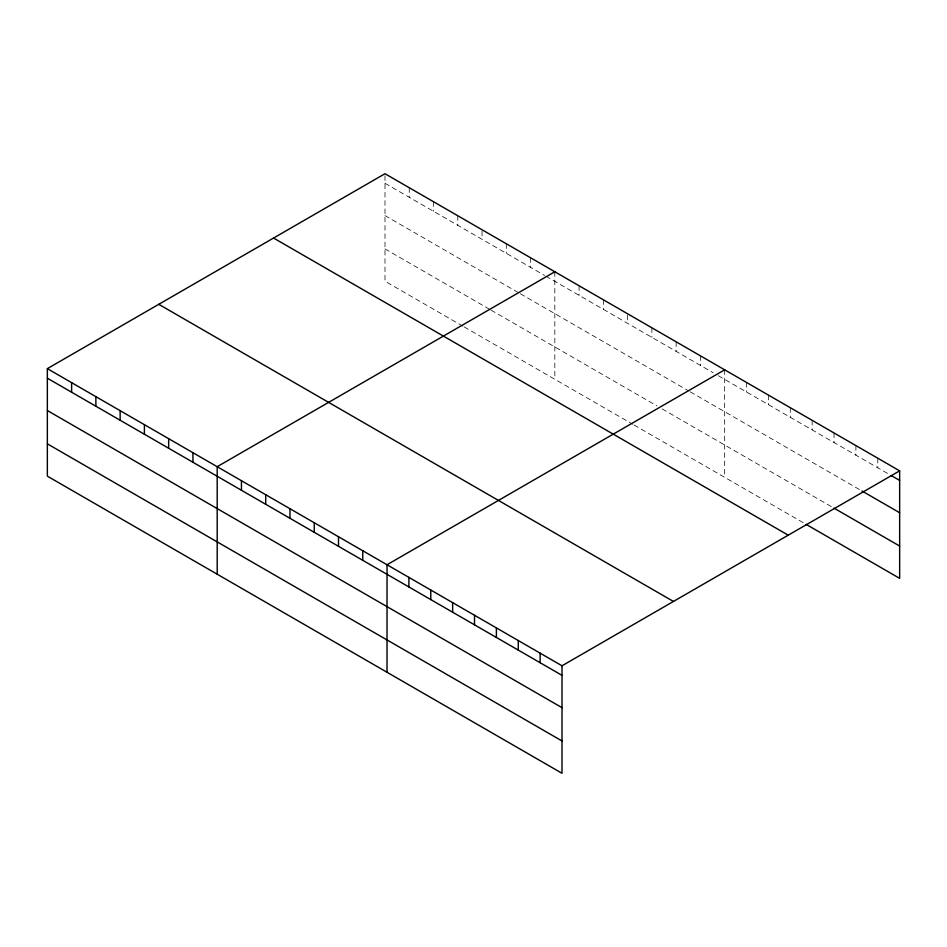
<?xml version="1.0" encoding="UTF-8"?>
<svg xmlns="http://www.w3.org/2000/svg" width="947" height="947" viewBox="0 0 947 947"><rect width="100%" height="100%" fill="white"/><g stroke="black" fill="none" stroke-linecap="round" stroke-linejoin="round"><path stroke-width="0.71" stroke-dasharray="4.74 3.55" d="M462.882 326.194L384.991 281.212L384.991 173.715M384.991 183.28L544.608 275.435M545.886 276.169L713.174 372.751M718.276 375.71L889.931 474.802M384.991 215.596L519.074 293.014M520.341 293.748L688.907 391.064M690.185 391.809L860.764 490.286M384.991 248.895L489.694 309.349M490.972 310.095L656.981 405.932M662.095 408.879L832.815 507.45M464.16 326.928L632.726 424.244M633.993 424.978L803.648 522.933M877.774 458.218L877.774 467.794M855.899 445.599L855.899 455.164M834.035 432.968L834.035 442.533M812.159 420.338L812.159 429.902M790.283 407.707L790.283 417.272M768.408 395.077L768.408 404.653M746.532 382.458L746.532 392.022M724.668 369.827L724.668 477.324M700.401 355.812L700.401 365.388M676.134 341.808L676.134 351.373M651.879 327.804L651.879 337.369M627.612 315.162L627.612 323.365M603.346 299.785L603.346 309.349M579.091 285.781L579.091 295.346M554.824 271.765L554.824 379.274M530.557 257.762L530.557 267.326M506.302 243.758L506.302 253.323M482.035 231.115L482.035 239.307M457.78 215.738L457.78 225.303M433.513 201.723L433.513 211.299M409.246 187.719L409.246 197.284"/><path stroke-width="1.42" d="M806.086 524.33L899.65 578.357L899.65 470.848L384.991 173.715L47.35 368.643L47.35 476.152L562.009 773.285L562.009 665.788L47.35 368.643M554.824 271.765L217.194 466.705L217.194 574.202M724.668 369.827L387.027 564.755L387.027 672.263M562.009 665.788L899.65 470.848M891.139 475.512L899.65 480.413M861.983 490.984L899.65 512.741M834.035 508.148L899.65 546.04M273.565 238.04L788.235 535.173M158.765 304.318L673.435 601.452M47.35 378.208L562.009 675.353M47.35 410.536L562.009 707.669M47.35 443.835L562.009 740.968M540.145 653.158L540.145 662.722M518.269 640.527L518.269 650.092M496.394 627.897L496.394 637.461M474.518 615.266L474.518 624.842M452.642 602.635L452.642 612.212M430.778 590.017L430.778 599.581M408.903 577.386L408.903 586.951M362.76 550.752L362.76 560.316M338.505 536.736L338.505 546.312M314.238 522.732L314.238 532.297M289.983 508.728L289.983 518.293M265.716 494.713L265.716 504.289M241.449 480.709L241.449 490.274M192.928 452.69L192.928 462.254M168.661 438.686L168.661 448.251M144.406 424.682L144.406 434.247M120.139 410.667L120.139 420.231M95.872 396.663L95.872 406.227M71.617 382.647L71.617 392.224"/></g></svg>
